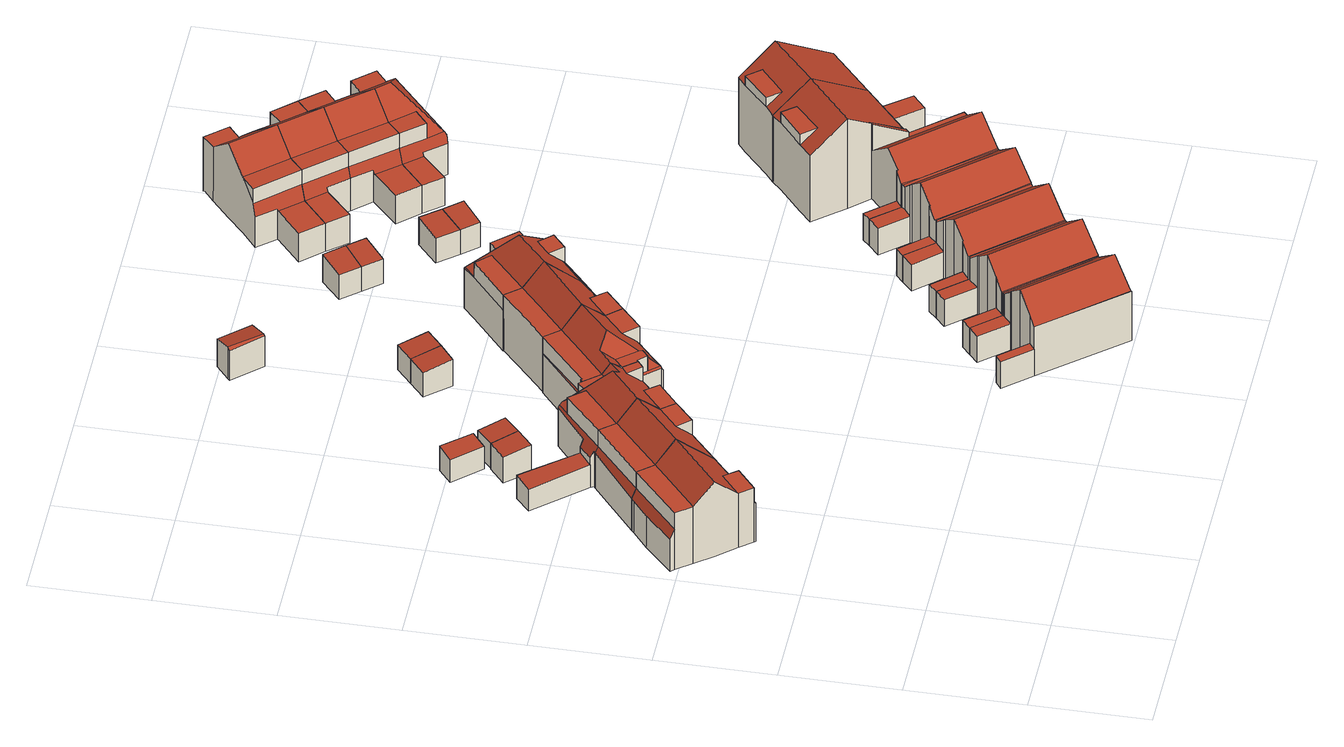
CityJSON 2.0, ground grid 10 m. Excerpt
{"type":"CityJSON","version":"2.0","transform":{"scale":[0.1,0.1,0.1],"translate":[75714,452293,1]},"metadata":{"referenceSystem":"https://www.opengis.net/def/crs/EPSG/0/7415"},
"CityObjects":{
"building1":{"type":"Building","attributes":{"Volume":272.27,"Dakoppervlakte":61.09,"Muuroppervlakte":148.57,"Vloeroppervlakte":45.82,"hoogte_Z_max_in_m_NAP":8.81,"GEB_DOEL":"woonfunctie","dateOfConstruction":"1925-01-01","measuredHeight":7.58},"geometry":[{"type":"Solid","lod":"2","boundaries":[[[[0,1,2,3,4,5,6,7,8,9,10,11,12,13,14]],[[15,16,17,18]],[[19,20,21,22]],[[23,24,25,26,27,28]],[[29,21,20,30]],[[31,32,29,30,17,16]],[[33,32,31,34,35,36]],[[13,12,36,35]],[[33,36,12,11]],[[21,29,32,33,11,10,9,8]],[[15,18,35,34]],[[31,16,15,34]],[[27,19,22,28]],[[20,19,27,2,1]],[[27,26,3,2]],[[7,6,23,28]],[[24,23,6,5]],[[25,24,5,4]],[[26,25,4,3]],[[7,28,22,21,8]],[[17,30,20,1,0,14]],[[13,35,18,17,14]]]],"semantics":{"surfaces":[{"type":"GroundSurface"},{"type":"RoofSurface"},{"type":"WallSurface"}],"values":[[0,1,1,1,1,1,1,2,2,2,2,2,2,2,2,2,2,2,2,2,2,2]]}}]},
"building2":{"type":"Building","attributes":{"Volume":266.73,"Dakoppervlakte":59.29,"Muuroppervlakte":147.99,"Vloeroppervlakte":44.78,"hoogte_Z_max_in_m_NAP":8.81,"GEB_DOEL":"woonfunctie","dateOfConstruction":"1925-01-01","measuredHeight":7.57},"geometry":[{"type":"Solid","lod":"2","boundaries":[[[[37,38,39,40,41,11,10,9,8,7,6,42,43]],[[44,45,46,47]],[[22,21,48,49]],[[50,51,23,28]],[[52,48,21,29]],[[52,29,32,53,45,44]],[[33,54,55,53,32]],[[38,37,48,52]],[[11,41,54,33]],[[52,44,55,54,41,40,39,38]],[[44,47,55]],[[47,46,53,55]],[[28,22,49,50]],[[23,6,7,28]],[[42,51,50,43]],[[6,23,51,42]],[[21,8,9,10,11,33,32,29]],[[21,22,28,7,8]],[[43,50,49,48,37]],[[46,45,53]]]],"semantics":{"surfaces":[{"type":"GroundSurface"},{"type":"RoofSurface"},{"type":"WallSurface"}],"values":[[0,1,1,1,1,1,1,2,2,2,2,2,2,2,2,2,2,2,2,2]]}}]},
"building3":{"type":"Building","attributes":{"Volume":287.03,"Dakoppervlakte":69.09,"Muuroppervlakte":176.32,"Vloeroppervlakte":54.24,"hoogte_Z_max_in_m_NAP":8.81,"GEB_DOEL":"woonfunctie","dateOfConstruction":"1925-01-01","measuredHeight":7.63},"geometry":[{"type":"Solid","lod":"2","boundaries":[[[[56,57,58,59,60,61,62,63,64,65,66,67,68,41,40,39,38,37,43,42,69,70,71,72]],[[73,74,75,76]],[[77,78,79,80,81]],[[82,83,44,47]],[[84,85,86,52,44,83,87,88,89,74,73]],[[85,84,80,79]],[[90,91,86,85,79,78]],[[91,92,93,94,48,52,86]],[[95,88,87,55,54]],[[96,97,98,99]],[[100,49,48,94]],[[101,102,103,104,105,51,50,106,93,92]],[[61,60,59,92,91,90,107,62]],[[95,54,41,68]],[[76,88,73]],[[80,84,73,88,95,68,67,66,65,64]],[[74,89,75]],[[76,75,89,88]],[[77,81,107,90]],[[77,90,78]],[[63,62,107,81,80,64]],[[44,55,47]],[[48,37,38,39,40,41,54,55,44,52]],[[83,82,87]],[[55,87,82,47]],[[97,96,71,70]],[[99,98,56,72]],[[106,50,49,100]],[[48,49,50,43,37]],[[42,43,50,51]],[[59,58,101,92]],[[57,102,101,58]],[[103,102,57,56,98]],[[70,69,105,104,97]],[[42,51,105,69]],[[97,104,103,98]],[[100,94,93,106]],[[71,96,99,72]]]],"semantics":{"surfaces":[{"type":"GroundSurface"},{"type":"RoofSurface"},{"type":"WallSurface"}],"values":[[0,1,1,1,1,1,1,1,1,1,1,1,2,2,2,2,2,2,2,2,2,2,2,2,2,2,2,2,2,2,2,2,2,2,2,2,2,2]]}}]},
"building4":{"type":"Building","attributes":{"Volume":13.4,"Dakoppervlakte":4.96,"Muuroppervlakte":24.33,"Vloeroppervlakte":4.94,"hoogte_Z_max_in_m_NAP":4.03,"GEB_DOEL":"onbekend","dateOfConstruction":"1925-01-01","measuredHeight":2.84},"geometry":[{"type":"Solid","lod":"2","boundaries":[[[[108,109,110,111]],[[112,113,114,115]],[[108,111,113,112]],[[110,114,113,111]],[[114,110,109,115]],[[109,108,112,115]]]],"semantics":{"surfaces":[{"type":"GroundSurface"},{"type":"RoofSurface"},{"type":"WallSurface"}],"values":[[0,1,2,2,2,2]]}}]},
"building5":{"type":"Building","attributes":{"Volume":12.19,"Dakoppervlakte":5.17,"Muuroppervlakte":22.56,"Vloeroppervlakte":5.13,"hoogte_Z_max_in_m_NAP":3.71,"GEB_DOEL":"onbekend","dateOfConstruction":"1925-01-01","measuredHeight":2.47},"geometry":[{"type":"Solid","lod":"2","boundaries":[[[[116,117,118,119]],[[120,121,122,123]],[[116,119,121,120]],[[119,118,122,121]],[[117,123,122,118]],[[123,117,116,120]]]],"semantics":{"surfaces":[{"type":"GroundSurface"},{"type":"RoofSurface"},{"type":"WallSurface"}],"values":[[0,1,2,2,2,2]]}}]},
"building6":{"type":"Building","attributes":{"Volume":13.03,"Dakoppervlakte":4.96,"Muuroppervlakte":23.67,"Vloeroppervlakte":4.94,"hoogte_Z_max_in_m_NAP":4.03,"GEB_DOEL":"onbekend","dateOfConstruction":"1925-01-01","measuredHeight":2.76},"geometry":[{"type":"Solid","lod":"2","boundaries":[[[[124,125,126,127]],[[113,112,128,129]],[[113,124,127,112]],[[127,126,128,112]],[[128,126,125,129]],[[124,113,129,125]]]],"semantics":{"surfaces":[{"type":"GroundSurface"},{"type":"RoofSurface"},{"type":"WallSurface"}],"values":[[0,1,2,2,2,2]]}}]},
"building7":{"type":"Building","attributes":{"Volume":271.56,"Dakoppervlakte":59.12,"Muuroppervlakte":150.62,"Vloeroppervlakte":45.63,"hoogte_Z_max_in_m_NAP":8.81,"GEB_DOEL":"woonfunctie","dateOfConstruction":"1925-01-01","measuredHeight":7.62},"geometry":[{"type":"MultiSurface","lod":"2","boundaries":[[[130,131,132,133,68,67,66,65,64,63,62,134,135,136,137,138,139,140,141,142]],[[143,144,145,146]],[[147,148,149,150,151,73,76]],[[95,152,153,154,155]],[[152,156,157,158,153]],[[159,160,161,162,81,80]],[[163,164,165]],[[84,166,167,168,159,80]],[[166,84,73,151]],[[166,151,150,167]],[[146,168,167,150,153,158,143]],[[95,155,88]],[[153,169,154]],[[159,168,146,141,140,139]],[[144,157,131,130,170,145]],[[149,169,150]],[[76,73,88]],[[157,156,132,131]],[[133,132,156,152]],[[152,95,68,133]],[[144,143,158,157]],[[146,145,170,130,142,141]],[[88,155,147,76]],[[154,169,149,148]],[[163,161,160,164]],[[163,165,162,161]],[[165,164,137,136]],[[138,137,164,160,159,139]],[[80,64,65,66,67,68,95,88,73,84]],[[165,136,135,134,62,107,81,162]],[[80,81,107,62,63,64]],[[154,148,147,155]]],"semantics":{"surfaces":[{"type":"GroundSurface"},{"type":"RoofSurface"},{"type":"WallSurface"}],"values":[0,1,1,1,1,1,1,1,1,1,1,1,1,2,2,2,2,2,2,2,2,2,2,2,2,2,2,2,2,2,2,2]}}]},
"building8":{"type":"Building","attributes":{"Volume":277.74,"Dakoppervlakte":61.88,"Muuroppervlakte":180.85,"Vloeroppervlakte":49.97,"hoogte_Z_max_in_m_NAP":8.28,"GEB_DOEL":"woonfunctie","dateOfConstruction":"1981-01-01","measuredHeight":6.98},"geometry":[{"type":"Solid","lod":"2","boundaries":[[[[171,172,173,174,175,176,177,178,179,180,181,182,183,184,185]],[[186,187,188,189,190]],[[186,190,191,192,193,194]],[[195,196,197,198]],[[199,189,188]],[[200,201,202,203,204]],[[192,191,205,206]],[[171,185,187,186]],[[185,198,187]],[[189,180,179,178,191,190]],[[194,193,203,173,172]],[[186,194,172,171]],[[196,183,182,197]],[[183,196,195,184]],[[197,182,181,199,188]],[[180,189,199,181]],[[187,198,197,188]],[[174,173,203,202]],[[175,201,200,176]],[[174,202,201,175]],[[178,177,205,191]],[[177,176,200,206,205]],[[200,204,192,206]],[[192,204,203,193]],[[184,195,198,185]]]],"semantics":{"surfaces":[{"type":"GroundSurface"},{"type":"RoofSurface"},{"type":"WallSurface"}],"values":[[0,1,1,1,1,1,1,2,2,2,2,2,2,2,2,2,2,2,2,2,2,2,2,2,2]]}}]},
"building9":{"type":"Building","attributes":{"Volume":13.78,"Dakoppervlakte":5.3,"Muuroppervlakte":24.26,"Vloeroppervlakte":5.28,"hoogte_Z_max_in_m_NAP":4.03,"GEB_DOEL":"onbekend","dateOfConstruction":"1925-01-01","measuredHeight":2.74},"geometry":[{"type":"Solid","lod":"2","boundaries":[[[[207,208,209,210]],[[211,212,213,214]],[[207,210,212,211]],[[212,210,209,213]],[[208,214,213,209]],[[208,207,211,214]]]],"semantics":{"surfaces":[{"type":"GroundSurface"},{"type":"RoofSurface"},{"type":"WallSurface"}],"values":[[0,1,2,2,2,2]]}}]},
"building10":{"type":"Building","attributes":{"Volume":14,"Dakoppervlakte":5.31,"Muuroppervlakte":24.63,"Vloeroppervlakte":5.28,"hoogte_Z_max_in_m_NAP":4.03,"GEB_DOEL":"onbekend","dateOfConstruction":"1925-01-01","measuredHeight":2.78},"geometry":[{"type":"Solid","lod":"2","boundaries":[[[[215,216,208,207]],[[217,211,214,218]],[[218,214,208,216]],[[216,215,217,218]],[[207,211,217,215]],[[211,207,208,214]]]],"semantics":{"surfaces":[{"type":"GroundSurface"},{"type":"RoofSurface"},{"type":"WallSurface"}],"values":[[0,1,2,2,2,2]]}}]},
"building11":{"type":"Building","attributes":{"Volume":264.48,"Dakoppervlakte":56.49,"Muuroppervlakte":150.25,"Vloeroppervlakte":43.94,"hoogte_Z_max_in_m_NAP":8.81,"GEB_DOEL":"woonfunctie","dateOfConstruction":"1925-01-01","measuredHeight":7.55},"geometry":[{"type":"Solid","lod":"2","boundaries":[[[[219,220,221,222,223,224,225,226,227,228,229,230,231,232,233]],[[234,146,145,235]],[[236,237,238,239]],[[240,241,242,160,159]],[[243,240,159,168]],[[238,237,243,168,146,234]],[[223,146,168,224]],[[240,243,237,233,232,231]],[[237,236,219,233]],[[222,221,170,145,146,223]],[[221,220,239,235,145,170]],[[238,234,235,239]],[[230,229,244,241,240,231]],[[160,242,241,244,229,228,227,164]],[[168,159,225,224]],[[159,160,164,227,226,225]],[[219,236,239,220]]]],"semantics":{"surfaces":[{"type":"GroundSurface"},{"type":"RoofSurface"},{"type":"WallSurface"}],"values":[[0,1,1,1,1,1,2,2,2,2,2,2,2,2,2,2,2]]}}]},
"building12":{"type":"Building","attributes":{"Volume":281.46,"Dakoppervlakte":63.08,"Muuroppervlakte":181.13,"Vloeroppervlakte":51.28,"hoogte_Z_max_in_m_NAP":8.28,"GEB_DOEL":"woonfunctie","dateOfConstruction":"1981-01-01","measuredHeight":6.96},"geometry":[{"type":"Solid","lod":"2","boundaries":[[[[175,245,246,247,248,249,250,251,252,253,254,255,256,257,177,176]],[[258,259,260,261,262,263]],[[263,262,264,265,266,267]],[[268,269,201,200,270]],[[260,206,205,261]],[[271,272,273,274,275]],[[264,276,277,265]],[[263,248,247,258]],[[247,246,268,259,258]],[[261,257,256,255,264,262]],[[267,266,274,250,249]],[[263,267,249,248]],[[246,245,269,268]],[[245,175,201,269]],[[205,206,200,176,177]],[[257,261,205,177]],[[270,200,206,260]],[[260,259,268,270]],[[252,272,271,253]],[[273,272,252,251]],[[274,273,251,250]],[[264,255,254,276]],[[254,253,271,277,276]],[[271,275,265,277]],[[265,275,274,266]],[[175,176,200,201]]]],"semantics":{"surfaces":[{"type":"GroundSurface"},{"type":"RoofSurface"},{"type":"WallSurface"}],"values":[[0,1,1,1,1,1,1,2,2,2,2,2,2,2,2,2,2,2,2,2,2,2,2,2,2,2]]}}]},
"building13":{"type":"Building","attributes":{"Volume":18.61,"Dakoppervlakte":6.59,"Muuroppervlakte":30.04,"Vloeroppervlakte":6.33,"hoogte_Z_max_in_m_NAP":4.17,"GEB_DOEL":"onbekend","dateOfConstruction":"1925-01-01","measuredHeight":3.12},"geometry":[{"type":"Solid","lod":"2","boundaries":[[[[278,279,280,281,282,283]],[[284,285,286,287]],[[288,289,284,287]],[[285,278,283,286]],[[288,281,280,289]],[[279,284,289,280]],[[286,283,282,281,288,287]],[[279,278,285,284]]]],"semantics":{"surfaces":[{"type":"GroundSurface"},{"type":"RoofSurface"},{"type":"WallSurface"}],"values":[[0,1,1,2,2,2,2,2]]}}]},
"building14":{"type":"Building","attributes":{"Volume":261.03,"Dakoppervlakte":60.56,"Muuroppervlakte":141.47,"Vloeroppervlakte":44.77,"hoogte_Z_max_in_m_NAP":8.81,"GEB_DOEL":"woonfunctie","dateOfConstruction":"1925-01-01","measuredHeight":7.62},"geometry":[{"type":"Solid","lod":"2","boundaries":[[[[290,291,292,293,294,295,296,297,298,299]],[[300,301,302,237,236,303,304,305,306]],[[307,308,241,240]],[[243,309,310,311,307,240]],[[243,237,302,312,313,306,305,309]],[[314,315,316,310,309,305,317]],[[318,310,316,317,305,304,319]],[[311,310,318,320]],[[315,314,321,322]],[[323,324,313,312]],[[244,320,318,319,291,290,299]],[[293,292,304,303]],[[294,236,237,295]],[[308,320,244,241]],[[308,307,311,320]],[[304,292,291,319]],[[240,241,244,299,298,297]],[[240,297,296,295,237,243]],[[293,303,236,294]],[[321,314,317]],[[322,321,317,316]],[[322,316,315]],[[324,300,306,313]],[[323,312,302,301]],[[323,301,300,324]]]],"semantics":{"surfaces":[{"type":"GroundSurface"},{"type":"RoofSurface"},{"type":"WallSurface"}],"values":[[0,1,1,1,1,1,1,1,1,1,2,2,2,2,2,2,2,2,2,2,2,2,2,2,2]]}}]},
"building15":{"type":"Building","attributes":{"Volume":287.03,"Dakoppervlakte":63.94,"Muuroppervlakte":182.88,"Vloeroppervlakte":52.13,"hoogte_Z_max_in_m_NAP":8.28,"GEB_DOEL":"woonfunctie","dateOfConstruction":"1981-01-01","measuredHeight":6.97},"geometry":[{"type":"Solid","lod":"2","boundaries":[[[[325,326,327,328,329,330,331,332,333,334,335,336,337,254,253,252,338]],[[339,340,341,342,343,344]],[[344,343,345,346,347,348]],[[349,350,351]],[[345,349,351,352,346]],[[353,272,271,354,355]],[[276,342,341,277]],[[356,357,358,359]],[[327,326,339,344]],[[326,325,355,340,339]],[[343,342,337,336,335,334,350,349,345]],[[332,358,352,351,350,334,333]],[[348,347,357,329,328]],[[344,348,328,327]],[[338,252,272,353]],[[252,253,271,272]],[[277,271,253,254,276]],[[254,337,342,276]],[[341,354,271,277]],[[340,355,354,341]],[[356,330,329,357]],[[331,359,358,332]],[[356,359,331,330]],[[346,352,358,357,347]],[[355,325,338,353]]]],"semantics":{"surfaces":[{"type":"GroundSurface"},{"type":"RoofSurface"},{"type":"WallSurface"}],"values":[[0,1,1,1,1,1,1,1,2,2,2,2,2,2,2,2,2,2,2,2,2,2,2,2,2]]}}]},
"building16":{"type":"Building","attributes":{"Volume":14.15,"Dakoppervlakte":5.33,"Muuroppervlakte":24.75,"Vloeroppervlakte":5.3,"hoogte_Z_max_in_m_NAP":4.06,"GEB_DOEL":"onbekend","dateOfConstruction":"1925-01-01","measuredHeight":2.8},"geometry":[{"type":"Solid","lod":"2","boundaries":[[[[360,361,362,363]],[[364,365,366,367]],[[366,363,362,367]],[[361,364,367,362]],[[364,361,360,365]],[[360,363,366,365]]]],"semantics":{"surfaces":[{"type":"GroundSurface"},{"type":"RoofSurface"},{"type":"WallSurface"}],"values":[[0,1,2,2,2,2]]}}]},
"building17":{"type":"Building","attributes":{"Volume":281.19,"Dakoppervlakte":62.77,"Muuroppervlakte":182.26,"Vloeroppervlakte":50.98,"hoogte_Z_max_in_m_NAP":8.28,"GEB_DOEL":"woonfunctie","dateOfConstruction":"1981-01-01","measuredHeight":6.99},"geometry":[{"type":"Solid","lod":"2","boundaries":[[[[334,333,332,331,368,369,370,371,372,373,374,375,376,377,378,379,380]],[[381,352,351]],[[350,382,383,384,385,381,351]],[[383,382,386,387,388,389]],[[390,359,358,391]],[[392,393,394,395,396,397]],[[398,399,400]],[[386,401,398,400,387]],[[370,384,383,371]],[[384,370,369,391,385]],[[350,351,352,358,332,333,334]],[[350,334,380,379,386,382]],[[389,388,392,373,372]],[[372,371,383,389]],[[391,369,368,390]],[[332,358,359,331]],[[381,385,391,358,352]],[[395,376,375,396]],[[375,374,397,396]],[[392,397,374,373]],[[399,398,377,376,395]],[[379,378,401,386]],[[377,398,401,378]],[[400,399,395,394,393,387]],[[387,393,392,388]],[[359,390,368,331]]]],"semantics":{"surfaces":[{"type":"GroundSurface"},{"type":"RoofSurface"},{"type":"WallSurface"}],"values":[[0,1,1,1,1,1,1,1,2,2,2,2,2,2,2,2,2,2,2,2,2,2,2,2,2,2]]}}]},
"building18":{"type":"Building","attributes":{"Volume":12.89,"Dakoppervlakte":4.83,"Muuroppervlakte":23.8,"Vloeroppervlakte":4.81,"hoogte_Z_max_in_m_NAP":4.06,"GEB_DOEL":"onbekend","dateOfConstruction":"1925-01-01","measuredHeight":2.81},"geometry":[{"type":"Solid","lod":"2","boundaries":[[[[360,363,402,403]],[[404,405,366,365]],[[360,403,404,365]],[[405,404,403,402]],[[363,366,405,402]],[[363,360,365,366]]]],"semantics":{"surfaces":[{"type":"GroundSurface"},{"type":"RoofSurface"},{"type":"WallSurface"}],"values":[[0,1,2,2,2,2]]}}]},
"building19":{"type":"Building","attributes":{"Volume":14.8,"Dakoppervlakte":5.69,"Muuroppervlakte":24.99,"Vloeroppervlakte":5.67,"hoogte_Z_max_in_m_NAP":4.06,"GEB_DOEL":"onbekend","dateOfConstruction":"1925-01-01","measuredHeight":2.74},"geometry":[{"type":"Solid","lod":"2","boundaries":[[[[406,407,408,409]],[[410,411,412,413]],[[411,410,409,408]],[[407,412,411,408]],[[412,407,406,413]],[[413,406,409,410]]]],"semantics":{"surfaces":[{"type":"GroundSurface"},{"type":"RoofSurface"},{"type":"WallSurface"}],"values":[[0,1,2,2,2,2]]}}]},
"building20":{"type":"Building","attributes":{"Volume":12.43,"Dakoppervlakte":4.81,"Muuroppervlakte":23.12,"Vloeroppervlakte":4.78,"hoogte_Z_max_in_m_NAP":4.06,"GEB_DOEL":"onbekend","dateOfConstruction":"1925-01-01","measuredHeight":2.73},"geometry":[{"type":"Solid","lod":"2","boundaries":[[[[406,409,414,415]],[[413,416,417,410]],[[406,415,416,413]],[[415,414,417,416]],[[417,414,409,410]],[[406,413,410,409]]]],"semantics":{"surfaces":[{"type":"GroundSurface"},{"type":"RoofSurface"},{"type":"WallSurface"}],"values":[[0,1,2,2,2,2]]}}]},
"building21":{"type":"Building","attributes":{"Volume":278.93,"Dakoppervlakte":60.37,"Muuroppervlakte":178.45,"Vloeroppervlakte":48.36,"hoogte_Z_max_in_m_NAP":9.04,"GEB_DOEL":"woonfunctie","dateOfConstruction":"1981-01-01","measuredHeight":7.71},"geometry":[{"type":"Solid","lod":"2","boundaries":[[[[418,419,420,378,377,376,375,421,422,423,424,425,426,427,428,429,430]],[[431,432,433,434,435]],[[435,434,436,437]],[[398,401,438]],[[433,432,439,440,399,398,438]],[[441,442,443,444,445,446]],[[395,447,448,396]],[[438,420,419,418,430,436,434,433]],[[423,422,447,440,439]],[[401,398,399,395,376,377,378]],[[438,401,378,420]],[[431,435,441,446]],[[437,436,430,429,428,449]],[[431,450,426,425,424,423,439,432]],[[426,450,445,444,451,427]],[[437,442,441,435]],[[447,422,421,448]],[[448,421,375,396]],[[395,396,375,376]],[[440,447,395,399]],[[450,431,446,445]],[[451,449,428,427]],[[451,444,443,442,437,449]]]],"semantics":{"surfaces":[{"type":"GroundSurface"},{"type":"RoofSurface"},{"type":"WallSurface"}],"values":[[0,1,1,1,1,1,1,2,2,2,2,2,2,2,2,2,2,2,2,2,2,2,2]]}}]},
"building22":{"type":"Building","attributes":{"Volume":376.66,"Dakoppervlakte":57.87,"Muuroppervlakte":210.31,"Vloeroppervlakte":49.2,"hoogte_Z_max_in_m_NAP":10.39,"GEB_DOEL":"woonfunctie","dateOfConstruction":"1981-01-01","measuredHeight":9.08},"geometry":[{"type":"Solid","lod":"2","boundaries":[[[[452,453,454,455,456,457,458,428,427,426,459]],[[460,461,462,463]],[[464,465,460,463,466,467,468,469,470]],[[444,443,471,470,469,445]],[[459,426,445,469]],[[427,428,443,444]],[[428,458,471,443]],[[470,471,458,457,456,464]],[[465,464,456,455,454,453,467,466]],[[469,468,467,453,452,459]],[[462,461,465,466]],[[466,463,462]],[[460,465,461]],[[444,445,426,427]]]],"semantics":{"surfaces":[{"type":"GroundSurface"},{"type":"RoofSurface"},{"type":"WallSurface"}],"values":[[0,1,1,1,2,2,2,2,2,2,2,2,2,2]]}}]},
"building23":{"type":"Building","attributes":{"Volume":237.22,"Dakoppervlakte":55.97,"Muuroppervlakte":156.59,"Vloeroppervlakte":44.07,"hoogte_Z_max_in_m_NAP":8.78,"GEB_DOEL":"woonfunctie","dateOfConstruction":"1925-01-01","measuredHeight":7.53},"geometry":[{"type":"Solid","lod":"2","boundaries":[[[[472,473,474,475,476,477,478,479,480,481,482,483,484,485,486,487,488,489]],[[490,491,492,493]],[[494,495,496,497]],[[498,496,495,499]],[[499,500,501,490,493,498]],[[502,503,504,505]],[[506,507,508,503,502,509]],[[500,510,511,501]],[[508,507,482,481]],[[479,504,503,508,481,480]],[[479,478,505,504]],[[491,511,512,492]],[[511,491,490,501]],[[512,488,487,486,493,492]],[[496,506,497]],[[497,506,509,494]],[[494,509,495]],[[483,482,507,506,496,498,493,486,485,484]],[[478,477,476,475,474,473,472,510,500,499,495,509,502,505]],[[510,472,489,488,512,511]]]],"semantics":{"surfaces":[{"type":"GroundSurface"},{"type":"RoofSurface"},{"type":"WallSurface"}],"values":[[0,1,1,1,1,1,1,1,2,2,2,2,2,2,2,2,2,2,2,2]]}}]},
"building24":{"type":"Building","attributes":{"Volume":222.95,"Dakoppervlakte":51.72,"Muuroppervlakte":155.8,"Vloeroppervlakte":41.02,"hoogte_Z_max_in_m_NAP":8.78,"GEB_DOEL":"woonfunctie","dateOfConstruction":"1925-01-01","measuredHeight":7.54},"geometry":[{"type":"Solid","lod":"2","boundaries":[[[[476,475,474,473,472,513,514,515,516,517,518,519,520,521,522,523,478,477]],[[524,525,526,527]],[[528,529,495,494]],[[495,529,530,499]],[[500,499,530,525,524,531]],[[532,533,509,502,534,535]],[[505,536,534,502]],[[500,531,537,510]],[[515,514,538,526,525,516]],[[526,538,537,527]],[[537,531,524,527]],[[494,495,509]],[[533,529,528]],[[535,534,536,523,522,521]],[[536,505,478,523]],[[478,505,502,509,495,499,500,510,472,473,474,475,476,477]],[[537,538,514,513,472,510]],[[516,525,530,529,533,532,520,519,518,517]],[[535,521,520,532]],[[494,509,533,528]]]],"semantics":{"surfaces":[{"type":"GroundSurface"},{"type":"RoofSurface"},{"type":"WallSurface"}],"values":[[0,1,1,1,1,1,1,1,2,2,2,2,2,2,2,2,2,2,2,2]]}}]},
"building25":{"type":"Building","attributes":{"Volume":245.96,"Dakoppervlakte":56.64,"Muuroppervlakte":159.94,"Vloeroppervlakte":44.71,"hoogte_Z_max_in_m_NAP":8.78,"GEB_DOEL":"woonfunctie","dateOfConstruction":"1925-01-01","measuredHeight":7.61},"geometry":[{"type":"Solid","lod":"2","boundaries":[[[[515,514,539,540,541,542,543,544,545,546,547,548,549,520,519,518,517,516]],[[550,551,526,525]],[[552,529,528,553]],[[529,552,554,530]],[[555,550,525,530,554,556]],[[557,533,532,558,559,560]],[[561,562,555,556]],[[563,564,560,559]],[[526,551,562,538]],[[562,561,540,539,514,538]],[[561,556,554,552,557,560,564,546,545,544,543,542,541,540]],[[564,563,547,546]],[[558,532,520,549]],[[530,525,516,517,518,519,520,532,533,529]],[[562,551,550,555]],[[538,514,515,516,525,526]],[[553,557,552]],[[528,529,533]],[[528,533,557,553]],[[559,558,549,548,547,563]]]],"semantics":{"surfaces":[{"type":"GroundSurface"},{"type":"RoofSurface"},{"type":"WallSurface"}],"values":[[0,1,1,1,1,1,1,1,2,2,2,2,2,2,2,2,2,2,2,2]]}}]},
"building26":{"type":"Building","attributes":{"Volume":356.27,"Dakoppervlakte":54.79,"Muuroppervlakte":203.39,"Vloeroppervlakte":46.62,"hoogte_Z_max_in_m_NAP":10.39,"GEB_DOEL":"woonfunctie","dateOfConstruction":"1981-01-01","measuredHeight":9.08},"geometry":[{"type":"Solid","lod":"2","boundaries":[[[[565,566,458,457,456,567,568,569]],[[570,571,572,573]],[[464,470,574,575,576,570,573,577]],[[470,471,578,574]],[[458,566,578,471]],[[574,578,566,565,569,575]],[[470,464,456,457]],[[572,571,576,577]],[[575,569,568,567,456,464,577,576]],[[572,577,573]],[[571,570,576]],[[457,458,471,470]]]],"semantics":{"surfaces":[{"type":"GroundSurface"},{"type":"RoofSurface"},{"type":"WallSurface"}],"values":[[0,1,1,1,2,2,2,2,2,2,2,2]]}}]},
"building27":{"type":"Building","attributes":{"Volume":13.66,"Dakoppervlakte":5.5,"Muuroppervlakte":24.2,"Vloeroppervlakte":5.5,"hoogte_Z_max_in_m_NAP":3.84,"GEB_DOEL":"onbekend","dateOfConstruction":"1981-01-01","measuredHeight":2.48},"geometry":[{"type":"Solid","lod":"2","boundaries":[[[[579,580,581,582]],[[583,584,585,586]],[[579,582,584,583]],[[581,585,584,582]],[[580,586,585,581]],[[586,580,579,583]]]],"semantics":{"surfaces":[{"type":"GroundSurface"},{"type":"RoofSurface"},{"type":"WallSurface"}],"values":[[0,1,2,2,2,2]]}}]},
"building28":{"type":"Building","attributes":{"Volume":209.72,"Dakoppervlakte":57.3,"Muuroppervlakte":137.73,"Vloeroppervlakte":41.06,"hoogte_Z_max_in_m_NAP":8.78,"GEB_DOEL":"woonfunctie","dateOfConstruction":"1925-01-01","measuredHeight":7.54},"geometry":[{"type":"Solid","lod":"2","boundaries":[[[[587,546,545,544,543,542,541,540,588,589,590,591,592,593,594,595]],[[596,597,598,599]],[[600,552,553,601]],[[602,603,604,554,552,600]],[[561,556,605,606]],[[564,607,608,560]],[[560,608,609,610,611,603,602,557]],[[604,603,612]],[[603,611,613,614,612]],[[615,616,612,614,617]],[[554,604,612,616,598,597,605,556]],[[609,608,607,587,595,594]],[[594,593,610,609]],[[611,610,593,592]],[[613,611,592,591]],[[591,590,614,613]],[[617,614,590]],[[615,617,590,589,588,540,561,606]],[[615,606,596,599]],[[606,605,597,596]],[[615,599,598,616]],[[552,557,553]],[[544,545,546,564,560,557,552,554,556,561,540,541,542,543]],[[601,602,600]],[[601,553,557,602]],[[546,587,607,564]]]],"semantics":{"surfaces":[{"type":"GroundSurface"},{"type":"RoofSurface"},{"type":"WallSurface"}],"values":[[0,1,1,1,1,1,1,1,1,1,1,2,2,2,2,2,2,2,2,2,2,2,2,2,2,2]]}}]}
},
"vertices":[
[33,275,2],[21,290,2],[11,303,2],[8,306,2],[34,330,2],[50,343,2],[52,345,2],[55,342,2],[66,329,2],[79,315,2],[102,288,2],[102,287,2],[57,247,2],[56,248,2],[47,259,2],[75,264,57],[66,275,57],[47,259,57],[56,248,57],[11,303,60],[21,290,60],[66,329,60],[55,342,60],[52,345,35],[50,343,34],[34,330,34],[8,306,35],[11,303,43],[55,342,43],[79,315,78],[33,275,78],[75,265,43],[102,288,43],[102,287,41],[75,264,43],[56,248,43],[57,247,41],
[111,368,2],[123,354,2],[137,338,2],[146,327,2],[147,326,2],[98,383,2],[100,381,2],[137,338,58],[118,322,58],[128,311,58],[146,327,58],[111,368,60],[100,381,60],[100,381,43],[98,383,38],[123,354,78],[128,311,43],[147,326,41],[146,327,43],
[110,397,2],[112,395,2],[144,421,2],[144,420,2],[146,418,2],[155,407,2],[158,404,2],[161,401,2],[169,391,2],[175,385,2],[182,377,2],[191,366,2],[192,366,2],[100,384,2],[98,387,2],[61,429,2],[74,441,2],[182,377,58],[175,372,58],[185,361,58],[191,366,58],[155,407,59],[149,401,59],[163,385,59],[169,391,59],[158,404,59],[166,344,58],[157,355,58],[175,385,67],[165,376,67],[152,379,78],[166,344,43],[191,366,43],[185,361,43],[155,407,46],[146,418,46],[144,420,44],[135,412,44],[146,399,60],[192,366,41],[61,429,24],[98,387,25],[110,397,26],[74,441,26],[135,412,60],[144,421,41],[112,395,39],[110,397,32],[98,387,32],[100,384,38],[135,412,43],[158,404,46],
[123,449,2],[108,436,2],[91,455,2],[106,468,2],[123,449,30],[106,468,28],[91,455,28],[108,436,30],
[97,507,2],[117,484,2],[105,473,2],[84,496,2],[97,507,27],[84,496,25],[105,473,25],[117,484,27],
[106,468,3],[120,481,3],[137,462,3],[123,449,3],[137,462,30],[120,481,28],
[254,390,2],[235,373,2],[207,349,2],[206,350,2],[159,405,2],[160,405,2],[160,406,2],[206,445,2],[206,444,2],[217,432,2],[229,418,2],[243,402,2],[252,391,2],[224,385,57],[235,373,57],[254,390,57],[243,402,57],[192,367,58],[199,360,58],[205,365,58],[204,368,58],[190,384,58],[206,350,41],[207,351,43],[199,360,43],[192,367,43],[207,349,39],[235,373,39],[233,375,43],[217,432,59],[206,445,59],[161,405,59],[160,406,59],[161,405,43],[206,445,42],[160,406,42],[188,396,67],[201,393,78],[229,418,78],[205,365,55],[254,390,40],
[315,84,3],[325,93,3],[324,93,3],[304,116,3],[313,124,3],[333,101,3],[391,36,3],[390,35,3],[372,19,3],[354,3,3],[353,2,3],[296,69,3],[276,92,3],[283,97,3],[303,74,3],[315,84,73],[303,74,60],[296,69,53],[354,3,53],[372,19,73],[390,35,53],[332,100,53],[324,93,62],[325,93,62],[283,97,30],[276,92,30],[296,69,30],[303,74,30],[353,2,53],[333,101,30],[313,124,30],[304,116,30],[324,93,30],[332,100,30],[391,36,53],[333,101,53],
[197,549,3],[215,528,3],[200,516,3],[182,536,3],[197,549,28],[182,536,28],[200,516,30],[215,528,30],
[212,562,3],[230,541,3],[212,562,28],[230,541,30],
[299,429,3],[272,406,3],[254,390,3],[252,391,3],[243,402,3],[229,418,3],[217,432,3],[206,444,3],[206,445,3],[223,460,3],[251,485,3],[251,484,3],[262,472,3],[275,457,3],[297,431,3],[262,418,57],[272,406,57],[299,429,40],[297,431,43],[271,407,43],[272,406,40],[262,472,59],[251,485,59],[223,460,59],[275,457,78],[251,485,43],
[321,131,3],[341,108,3],[342,108,3],[353,117,3],[363,126,3],[363,127,3],[343,150,3],[352,158,3],[372,135,3],[429,69,3],[428,68,3],[410,52,3],[392,36,3],[342,108,61],[341,108,61],[334,102,53],[392,36,53],[410,52,73],[353,117,73],[428,68,53],[370,134,53],[363,127,62],[363,126,62],[341,108,30],[321,131,30],[334,102,30],[372,135,30],[352,158,30],[343,150,30],[363,127,30],[370,134,30],[429,69,53],[372,135,53],
[178,690,0],[180,692,0],[193,703,0],[215,679,0],[201,667,0],[200,666,0],[180,692,32],[178,690,30],[200,666,31],[201,667,32],[215,679,28],[193,703,28],
[286,515,2],[297,525,2],[344,471,2],[345,470,2],[299,429,2],[297,431,2],[275,457,2],[262,472,2],[251,484,2],[251,485,2],[333,460,42],[320,449,42],[319,450,43],[345,470,40],[344,471,42],[344,471,43],[332,461,43],[297,503,59],[286,515,59],[303,482,78],[297,524,44],[287,515,44],[310,460,57],[323,471,57],[322,480,59],[304,500,59],[312,507,43],[330,487,43],[297,525,43],[297,525,42],[286,515,43],[330,487,59],[312,507,59],[320,449,57],[333,460,57],
[380,142,3],[380,141,3],[391,151,3],[402,160,3],[401,161,3],[381,183,3],[391,192,3],[411,169,3],[444,132,3],[469,104,3],[466,102,3],[448,86,3],[430,70,3],[359,165,3],[380,141,61],[380,142,61],[372,136,53],[430,70,53],[448,86,73],[391,151,73],[466,102,53],[409,168,53],[401,161,62],[402,160,62],[469,104,53],[469,104,54],[444,132,53],[411,169,53],[359,165,30],[372,136,30],[380,142,30],[381,183,30],[401,161,30],[411,169,30],[391,192,30],
[301,608,3],[288,623,3],[307,640,3],[321,624,3],[288,623,28],[301,608,28],[321,624,31],[307,640,31],
[398,198,3],[418,176,3],[418,175,3],[430,185,3],[440,194,3],[439,195,3],[420,217,3],[430,226,3],[449,204,3],[461,190,3],[506,137,3],[505,136,3],[487,120,3],[411,170,53],[487,120,73],[430,185,73],[418,175,61],[418,176,61],[505,136,53],[447,201,53],[439,195,62],[440,194,62],[398,198,30],[418,176,30],[439,195,30],[447,201,30],[449,203,30],[449,204,30],[430,226,30],[420,217,30],[461,190,53],[449,204,54],[449,203,53],[506,137,53],
[333,610,3],[314,593,3],[314,593,28],[333,610,31],
[360,540,3],[346,557,3],[366,574,3],[379,558,3],[379,558,31],[366,574,31],[346,557,28],[360,540,28],
[392,543,3],[372,526,3],[372,526,28],[392,543,31],
[543,169,3],[525,154,3],[507,138,3],[436,232,3],[456,209,3],[457,208,3],[468,218,3],[486,234,3],[487,235,3],[488,238,3],[510,214,3],[511,212,3],[546,172,3],[486,234,53],[468,218,73],[525,154,73],[543,169,53],[508,209,53],[546,172,53],[511,212,53],[507,138,53],[457,208,61],[456,209,61],[508,209,58],[511,212,58],[510,214,59],[488,238,80],[487,235,80],[486,234,80],[456,209,30],[436,232,30],[510,214,53],[487,235,53],[488,238,53],
[466,258,3],[450,277,3],[461,287,3],[485,307,3],[493,315,3],[516,289,3],[551,250,3],[472,251,3],[494,296,82],[485,307,82],[461,287,82],[471,275,82],[493,315,71],[485,307,71],[461,287,71],[450,277,71],[466,258,88],[472,251,94],[516,289,94],[551,250,59],
[431,719,2],[430,719,2],[401,694,2],[385,680,2],[373,669,2],[369,666,2],[345,645,2],[329,663,2],[353,684,2],[353,685,2],[340,700,2],[343,702,2],[356,713,2],[372,727,2],[390,743,2],[401,752,2],[401,753,2],[417,735,2],[405,725,57],[417,735,57],[401,753,57],[390,743,57],[373,669,59],[385,680,59],[356,713,59],[343,702,59],[372,727,78],[401,694,78],[430,719,44],[416,734,44],[369,666,31],[353,684,31],[329,663,31],[345,645,31],[343,702,44],[340,700,33],[353,685,33],[373,669,44],[431,719,41],[417,735,41],[401,753,41],
[441,707,2],[458,688,2],[458,687,2],[447,678,2],[429,662,2],[413,648,2],[401,637,2],[398,635,2],[384,651,2],[383,650,2],[359,628,2],[430,697,57],[447,678,57],[458,688,57],[441,707,57],[401,637,59],[413,648,59],[429,662,78],[440,707,44],[398,635,35],[401,637,44],[383,650,31],[384,651,35],[359,628,31],[441,707,41],[458,688,41],
[475,669,2],[489,653,2],[488,652,2],[459,627,2],[443,613,2],[431,602,2],[427,599,2],[405,579,2],[389,597,2],[411,618,2],[412,619,2],[463,659,57],[475,669,57],[443,613,59],[431,602,59],[459,627,78],[474,668,44],[488,652,44],[431,602,44],[412,619,35],[411,618,31],[427,599,31],[489,653,41],[475,669,41],[389,597,31],[405,579,31],
[556,325,3],[591,285,3],[502,322,3],[525,343,3],[534,350,3],[535,331,81],[525,343,81],[502,322,81],[511,311,81],[556,325,94],[534,350,71],[525,343,71],[502,322,71],[591,285,59],
[575,209,4],[555,233,4],[569,244,4],[588,220,4],[575,209,28],[588,220,28],[569,244,28],[555,233,28],
[418,563,2],[490,652,2],[506,634,2],[517,621,2],[458,570,2],[458,569,2],[456,568,2],[441,585,2],[440,584,2],[490,652,57],[478,642,57],[494,624,57],[506,634,57],[460,594,59],[447,583,59],[447,583,44],[458,571,44],[469,616,78],[489,651,44],[490,652,41],[418,563,31],[440,584,31],[441,585,34],[456,568,34],[458,569,41],[515,621,44],[458,570,41],[517,621,42],[506,634,40],[505,633,44],[517,621,40]
]}
